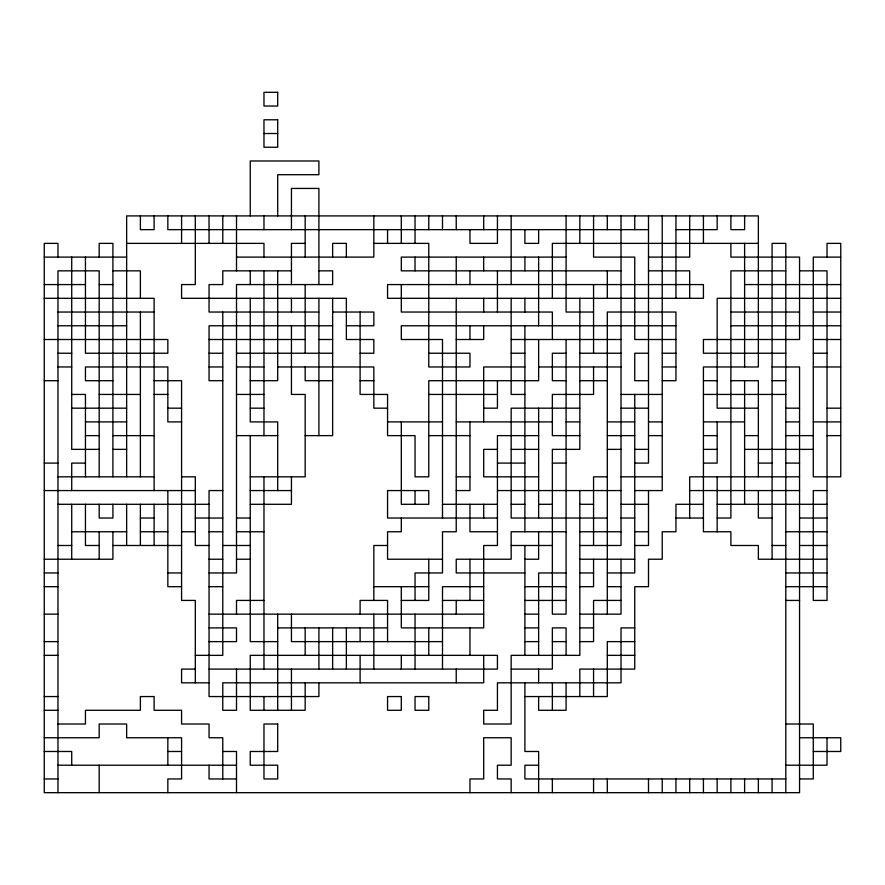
<?xml version="1.0" encoding="UTF-8"?>
<svg xmlns="http://www.w3.org/2000/svg" width="885" height="885" viewBox="0 0 885 885"><rect width="100%" height="100%" fill="white"/><g stroke="black" fill="none" stroke-linecap="round" stroke-linejoin="round"><path stroke-width="1.33" d="M263.973 133.513L277.702 133.513M648.495 229.646L167.84 229.646L167.84 215.907M675.952 229.646L717.16 229.646L717.16 215.907M126.644 243.375L263.973 243.375L263.973 257.104M305.17 243.375L291.442 243.375L291.442 284.572M373.835 243.375L428.771 243.375L428.771 366.965L469.968 366.965L469.968 353.237L428.771 353.237M758.356 243.375L552.362 243.375L552.362 298.311M44.25 257.104L126.644 257.104M236.505 257.104L373.835 257.104L373.835 215.907M566.09 257.104L401.303 257.104L401.303 270.843L621.027 270.843M648.495 257.104L689.692 257.104L689.692 215.907M840.75 257.104L813.282 257.104L813.282 476.827L840.75 476.827L840.75 243.375L827.021 243.375L827.021 257.104M112.915 270.843L140.383 270.843L140.383 298.311M291.442 270.843L222.777 270.843L222.777 284.572L209.048 284.572L209.048 312.04L318.91 312.04M318.91 270.843L332.638 270.843L332.638 284.572L236.505 284.572L236.505 572.96L209.048 572.96M648.495 270.843L689.692 270.843L689.692 298.311M785.814 270.843L730.888 270.843L730.888 518.035L717.16 518.035M799.553 270.843L827.021 270.843L827.021 600.428L813.282 600.428L813.282 490.567L827.021 490.567M44.25 284.572L85.447 284.572M99.186 284.572L112.915 284.572M744.617 284.572L840.75 284.572M44.25 298.311L154.112 298.311L154.112 490.567M840.75 298.311L717.16 298.311L717.16 408.173L758.356 408.173M57.979 312.04L154.112 312.04M332.638 312.04L373.835 312.04L373.835 325.769L346.367 325.769M593.558 312.04L566.09 312.04L566.09 215.907M730.888 312.04L799.553 312.04M813.282 312.04L840.75 312.04M57.979 325.769L126.644 325.769M332.638 325.769L209.048 325.769L209.048 380.705L222.777 380.705M675.952 325.769L401.303 325.769L401.303 339.508L442.5 339.508L442.5 518.035M730.888 325.769L840.75 325.769M44.25 339.508L167.84 339.508L167.84 353.237L85.447 353.237L85.447 257.104M209.048 339.508L305.17 339.508M318.91 339.508L332.638 339.508M456.229 339.508L483.697 339.508L483.697 325.769M511.165 339.508L621.027 339.508M675.952 339.508L634.755 339.508L634.755 257.104L593.558 257.104L593.558 215.907M813.282 339.508L840.75 339.508M57.979 353.237L71.718 353.237M209.048 353.237L222.777 353.237M236.505 353.237L332.638 353.237M360.106 353.237L373.835 353.237L373.835 339.508L346.367 339.508L346.367 298.311L181.58 298.311L181.58 284.572L195.308 284.572L195.308 215.907M511.165 353.237L524.894 353.237M566.09 353.237L552.362 353.237L552.362 380.705L566.09 380.705M579.83 353.237L621.027 353.237M648.495 353.237L634.755 353.237L634.755 380.705L648.495 380.705M662.223 353.237L675.952 353.237M785.814 353.237L703.42 353.237L703.42 339.508L799.553 339.508L799.553 257.104L730.888 257.104L730.888 243.375M813.282 353.237L827.021 353.237M57.979 366.965L71.718 366.965M209.048 366.965L222.777 366.965M236.505 366.965L263.973 366.965M277.702 366.965L373.835 366.965L373.835 408.173L387.564 408.173M524.894 366.965L483.697 366.965L483.697 421.902M538.633 366.965L621.027 366.965M662.223 366.965L675.952 366.965M772.085 366.965L799.553 366.965L799.553 792.683L44.25 792.683L44.25 243.375L57.979 243.375L57.979 257.104M813.282 366.965L840.75 366.965M44.25 380.705L57.979 380.705M112.915 380.705L85.447 380.705L85.447 366.965L167.84 366.965L167.84 421.902L181.58 421.902M154.112 380.705L181.58 380.705L181.58 600.428L195.308 600.428L195.308 682.822M250.245 380.705L277.702 380.705L277.702 270.843M332.638 380.705L305.17 380.705L305.17 366.965M360.106 380.705L373.835 380.705M579.83 380.705L607.298 380.705M662.223 380.705L675.952 380.705L675.952 312.04L607.298 312.04L607.298 614.157M703.42 380.705L717.16 380.705M730.888 380.705L758.356 380.705L758.356 476.827M772.085 380.705L785.814 380.705M71.718 394.433L85.447 394.433L85.447 476.827M99.186 394.433L140.383 394.433M154.112 394.433L167.84 394.433M236.505 394.433L263.973 394.433M428.771 394.433L497.436 394.433M524.894 394.433L511.165 394.433L511.165 298.311M621.027 394.433L662.223 394.433M703.42 394.433L785.814 394.433M71.718 408.173L126.644 408.173M167.84 408.173L181.58 408.173M250.245 408.173L263.973 408.173M483.697 408.173L497.436 408.173L497.436 380.705M579.83 408.173L511.165 408.173L511.165 518.035L607.298 518.035M621.027 408.173L648.495 408.173M785.814 408.173L799.553 408.173M827.021 408.173L840.75 408.173M85.447 421.902L126.644 421.902M387.564 421.902L442.5 421.902M456.229 421.902L552.362 421.902M566.09 421.902L579.83 421.902M607.298 421.902L634.755 421.902M648.495 421.902L662.223 421.902M703.42 421.902L744.617 421.902M785.814 421.902L799.553 421.902M813.282 421.902L840.75 421.902M85.447 435.63L99.186 435.63M112.915 435.63L154.112 435.63M236.505 435.63L277.702 435.63M305.17 435.63L332.638 435.63L332.638 298.311M428.771 435.63L469.968 435.63M538.633 435.63L497.436 435.63L497.436 545.492L483.697 545.492L483.697 627.896L401.303 627.896L401.303 586.689M579.83 435.63L552.362 435.63L552.362 394.433L593.558 394.433L593.558 366.965M607.298 435.63L634.755 435.63M648.495 435.63L662.223 435.63M703.42 435.63L717.16 435.63M744.617 435.63L758.356 435.63M785.814 435.63L813.282 435.63M827.021 435.63L840.75 435.63M99.186 449.37L71.718 449.37L71.718 257.104M112.915 449.37L126.644 449.37M497.436 449.37L483.697 449.37L483.697 476.827L538.633 476.827M511.165 449.37L538.633 449.37M607.298 449.37L621.027 449.37M634.755 449.37L648.495 449.37M703.42 449.37L717.16 449.37M744.617 449.37L813.282 449.37M44.25 463.098L57.979 463.098M85.447 463.098L71.718 463.098L71.718 490.567M497.436 463.098L524.894 463.098M552.362 463.098L566.09 463.098M634.755 463.098L648.495 463.098L648.495 215.907M703.42 463.098L717.16 463.098L717.16 421.902M758.356 463.098L772.085 463.098M785.814 463.098L799.553 463.098M57.979 476.827L154.112 476.827M181.58 476.827L195.308 476.827L195.308 545.492L209.048 545.492M250.245 476.827L305.17 476.827L305.17 394.433L291.442 394.433L291.442 325.769M456.229 476.827L469.968 476.827M607.298 476.827L593.558 476.827L593.558 545.492M621.027 476.827L662.223 476.827M799.553 476.827L689.692 476.827L689.692 518.035M44.25 490.567L195.308 490.567M222.777 490.567L209.048 490.567L209.048 696.561L318.91 696.561L318.91 682.822M250.245 490.567L291.442 490.567M456.229 490.567L469.968 490.567L469.968 421.902M497.436 490.567L621.027 490.567M634.755 490.567L662.223 490.567L662.223 215.907M689.692 490.567L799.553 490.567M57.979 504.295L209.048 504.295M250.245 504.295L291.442 504.295L291.442 476.827M442.5 504.295L497.436 504.295M511.165 504.295L524.894 504.295M538.633 504.295L552.362 504.295M579.83 504.295L593.558 504.295M621.027 504.295L648.495 504.295M703.42 504.295L675.952 504.295L675.952 531.763L662.223 531.763L662.223 559.231L648.495 559.231L648.495 586.689L634.755 586.689L634.755 669.093L579.83 669.093L579.83 696.561M717.16 504.295L827.021 504.295M140.383 518.035L154.112 518.035M195.308 518.035L222.777 518.035M236.505 518.035L250.245 518.035M497.436 518.035L387.564 518.035L387.564 490.567L428.771 490.567L428.771 504.295L401.303 504.295L401.303 421.902M621.027 518.035L634.755 518.035M675.952 518.035L703.42 518.035M772.085 518.035L758.356 518.035L758.356 490.567M799.553 518.035L827.021 518.035M71.718 531.763L126.644 531.763M140.383 531.763L167.84 531.763M181.58 531.763L195.308 531.763M209.048 531.763L222.777 531.763M236.505 531.763L263.973 531.763M497.436 531.763L469.968 531.763L469.968 504.295M566.09 531.763L511.165 531.763L511.165 559.231L456.229 559.231L456.229 572.96L524.894 572.96M579.83 531.763L621.027 531.763M634.755 531.763L648.495 531.763M785.814 531.763L827.021 531.763M57.979 545.492L71.718 545.492M99.186 545.492L85.447 545.492L85.447 504.295M112.915 545.492L181.58 545.492M222.777 545.492L250.245 545.492M387.564 545.492L373.835 545.492L373.835 600.428M511.165 545.492L552.362 545.492M579.83 545.492L621.027 545.492L621.027 215.907M634.755 545.492L648.495 545.492L648.495 490.567M772.085 545.492L785.814 545.492M799.553 545.492L827.021 545.492M44.25 559.231L112.915 559.231L112.915 531.763M209.048 559.231L222.777 559.231M236.505 559.231L250.245 559.231M442.5 559.231L387.564 559.231L387.564 531.763L401.303 531.763L401.303 518.035M524.894 559.231L538.633 559.231L538.633 531.763M579.83 559.231L634.755 559.231M827.021 559.231L758.356 559.231L758.356 545.492L730.888 545.492L730.888 531.763L703.42 531.763L703.42 366.965L758.356 366.965L758.356 215.907L126.644 215.907L126.644 476.827M44.25 572.96L57.979 572.96M167.84 572.96L181.58 572.96M566.09 572.96L538.633 572.96L538.633 655.354M579.83 572.96L593.558 572.96M607.298 572.96L634.755 572.96L634.755 394.433M785.814 572.96L827.021 572.96M44.25 586.689L57.979 586.689M181.58 586.689L167.84 586.689L167.84 490.567M209.048 586.689L222.777 586.689M373.835 586.689L428.771 586.689M483.697 586.689L442.5 586.689L442.5 669.093M524.894 586.689L566.09 586.689M579.83 586.689L593.558 586.689L593.558 559.231M607.298 586.689L621.027 586.689M785.814 586.689L827.021 586.689M263.973 600.428L236.505 600.428L236.505 614.157M401.303 600.428L428.771 600.428L428.771 559.231M442.5 600.428L483.697 600.428M524.894 600.428L566.09 600.428M621.027 600.428L593.558 600.428L593.558 641.625L579.83 641.625M785.814 600.428L799.553 600.428M44.25 614.157L57.979 614.157M209.048 614.157L483.697 614.157M524.894 614.157L538.633 614.157M579.83 614.157L621.027 614.157L621.027 559.231M209.048 627.896L236.505 627.896L236.505 641.625L209.048 641.625M277.702 627.896L387.564 627.896M524.894 627.896L538.633 627.896M579.83 627.896L593.558 627.896M634.755 627.896L621.027 627.896L621.027 682.822L497.436 682.822L497.436 710.29L483.697 710.29L483.697 724.019L511.165 724.019L511.165 655.354L579.83 655.354L579.83 490.567M44.25 641.625L57.979 641.625M277.702 641.625L250.245 641.625L250.245 435.63M442.5 641.625L291.442 641.625L291.442 614.157M524.894 641.625L538.633 641.625M552.362 641.625L566.09 641.625M634.755 641.625L607.298 641.625L607.298 696.561L524.894 696.561M44.25 655.354L57.979 655.354M195.308 655.354L222.777 655.354L222.777 312.04M607.298 655.354L634.755 655.354M195.308 669.093L181.58 669.093L181.58 682.822L209.048 682.822M209.048 669.093L497.436 669.093L497.436 655.354L250.245 655.354L250.245 710.29L305.17 710.29L305.17 682.822M511.165 669.093L552.362 669.093L552.362 627.896L566.09 627.896L566.09 655.354M44.25 696.561L57.979 696.561M44.25 710.29L57.979 710.29M57.979 724.019L85.447 724.019L85.447 710.29L140.383 710.29L140.383 696.561L154.112 696.561L154.112 710.29L181.58 710.29L181.58 724.019L209.048 724.019L209.048 737.758L222.777 737.758L222.777 778.955M785.814 724.019L813.282 724.019L813.282 778.955L799.553 778.955M44.25 737.758L99.186 737.758L99.186 724.019L126.644 724.019L126.644 737.758L181.58 737.758L181.58 778.955L167.84 778.955L167.84 792.683M799.553 737.758L840.75 737.758L840.75 751.487L813.282 751.487M44.25 751.487L71.718 751.487L71.718 765.215M167.84 751.487L181.58 751.487M222.777 751.487L236.505 751.487L236.505 792.683M57.979 765.215L236.505 765.215M538.633 765.215L524.894 765.215L524.894 778.955L785.814 778.955M785.814 765.215L827.021 765.215L827.021 737.758M44.25 778.955L57.979 778.955M236.505 778.955L209.048 778.955L209.048 765.215M785.814 792.683L785.814 243.375L772.085 243.375L772.085 559.231M772.085 778.955L772.085 792.683M758.356 778.955L758.356 792.683M744.617 215.907L744.617 229.646L730.888 229.646L730.888 215.907M744.617 243.375L744.617 366.965M744.617 380.705L744.617 504.295M744.617 778.955L744.617 792.683M730.888 778.955L730.888 792.683M717.16 476.827L717.16 531.763M717.16 778.955L717.16 792.683M703.42 215.907L703.42 243.375M703.42 778.955L703.42 792.683M689.692 778.955L689.692 792.683M675.952 215.907L675.952 298.311M675.952 778.955L675.952 792.683M662.223 778.955L662.223 792.683M648.495 778.955L648.495 792.683M634.755 215.907L634.755 229.646M607.298 215.907L607.298 229.646M607.298 270.843L607.298 298.311M607.298 778.955L607.298 792.683M593.558 284.572L593.558 353.237M593.558 669.093L593.558 696.561M593.558 778.955L593.558 792.683M579.83 215.907L579.83 243.375M579.83 298.311L579.83 449.37L552.362 449.37L552.362 614.157L566.09 614.157L566.09 339.508M566.09 682.822L566.09 710.29L538.633 710.29L538.633 696.561M552.362 339.508L552.362 312.04L401.303 312.04L401.303 284.572M552.362 682.822L552.362 710.29M552.362 778.955L552.362 792.683M538.633 229.646L538.633 243.375L524.894 243.375L524.894 229.646M538.633 257.104L538.633 325.769M538.633 339.508L538.633 380.705L428.771 380.705L428.771 476.827L415.032 476.827L415.032 435.63L387.564 435.63L387.564 394.433L360.106 394.433L360.106 312.04M538.633 408.173L538.633 518.035M538.633 669.093L538.633 682.822M538.633 792.683L538.633 751.487L524.894 751.487L524.894 682.822M524.894 257.104L524.894 270.843M524.894 298.311L524.894 312.04M524.894 325.769L524.894 531.763M524.894 545.492L524.894 655.354M511.165 215.907L511.165 284.572M511.165 792.683L511.165 778.955L497.436 778.955L497.436 765.215L511.165 765.215L511.165 737.758L483.697 737.758L483.697 778.955L469.968 778.955L469.968 792.683M497.436 215.907L497.436 243.375L469.968 243.375L469.968 229.646M497.436 270.843L497.436 312.04M483.697 215.907L483.697 229.646M483.697 257.104L483.697 270.843M483.697 298.311L483.697 312.04M483.697 504.295L483.697 518.035M483.697 655.354L483.697 682.822L222.777 682.822L222.777 710.29L236.505 710.29L236.505 669.093M469.968 270.843L469.968 284.572M469.968 325.769L469.968 339.508M469.968 559.231L469.968 600.428M469.968 627.896L469.968 655.354M456.229 215.907L456.229 229.646M456.229 257.104L456.229 284.572M456.229 298.311L456.229 531.763L442.5 531.763L442.5 572.96L415.032 572.96L415.032 600.428M456.229 600.428L456.229 614.157M456.229 669.093L456.229 682.822M442.5 215.907L442.5 229.646M428.771 215.907L428.771 229.646M428.771 627.896L428.771 655.354M415.032 215.907L415.032 243.375M415.032 257.104L415.032 270.843M415.032 490.567L415.032 504.295M415.032 614.157L415.032 669.093M401.303 215.907L401.303 243.375M401.303 655.354L401.303 669.093M387.564 229.646L387.564 243.375M387.564 641.625L387.564 600.428L360.106 600.428L360.106 614.157M373.835 614.157L373.835 669.093M360.106 627.896L360.106 641.625M360.106 655.354L360.106 682.822M346.367 257.104L346.367 243.375L332.638 243.375L332.638 257.104M346.367 627.896L346.367 669.093M332.638 627.896L332.638 669.093M318.91 284.572L318.91 188.439L291.442 188.439L291.442 229.646M318.91 298.311L318.91 435.63M318.91 627.896L318.91 669.093M305.17 215.907L305.17 257.104M305.17 284.572L305.17 353.237M305.17 627.896L305.17 655.354M291.442 298.311L291.442 312.04M291.442 669.093L291.442 710.29M277.702 215.907L277.702 174.71L318.91 174.71L318.91 160.982L250.245 160.982L250.245 215.907M277.702 490.567L277.702 421.902L250.245 421.902L250.245 298.311M277.702 614.157L277.702 710.29M263.973 215.907L263.973 229.646M263.973 270.843L263.973 435.63M263.973 476.827L263.973 669.093M263.973 696.561L263.973 710.29M250.245 270.843L250.245 284.572M236.505 215.907L236.505 270.843M222.777 215.907L222.777 243.375M209.048 215.907L209.048 243.375M181.58 215.907L181.58 243.375M167.84 737.758L167.84 765.215M154.112 215.907L154.112 229.646L140.383 229.646L140.383 215.907M154.112 504.295L154.112 545.492M140.383 312.04L140.383 476.827M140.383 504.295L140.383 545.492M126.644 504.295L126.644 545.492M112.915 476.827L112.915 243.375L99.186 243.375L99.186 257.104M112.915 504.295L112.915 518.035L99.186 518.035L99.186 504.295M99.186 476.827L99.186 270.843L57.979 270.843L57.979 792.683M99.186 531.763L99.186 559.231M99.186 765.215L99.186 792.683M71.718 504.295L71.718 559.231M277.702 92.317L263.973 92.317L263.973 106.045L277.702 106.045L277.702 92.317M277.702 119.785L263.973 119.785L263.973 147.242L277.702 147.242L277.702 119.785M703.42 284.572L387.564 284.572L387.564 298.311L703.42 298.311L703.42 284.572M401.303 696.561L387.564 696.561L387.564 710.29L401.303 710.29L401.303 696.561M428.771 696.561L415.032 696.561L415.032 710.29L428.771 710.29L428.771 696.561M277.702 724.019L263.973 724.019L263.973 778.955L277.702 778.955L277.702 765.215L250.245 765.215L250.245 751.487L277.702 751.487L277.702 724.019"/></g></svg>
